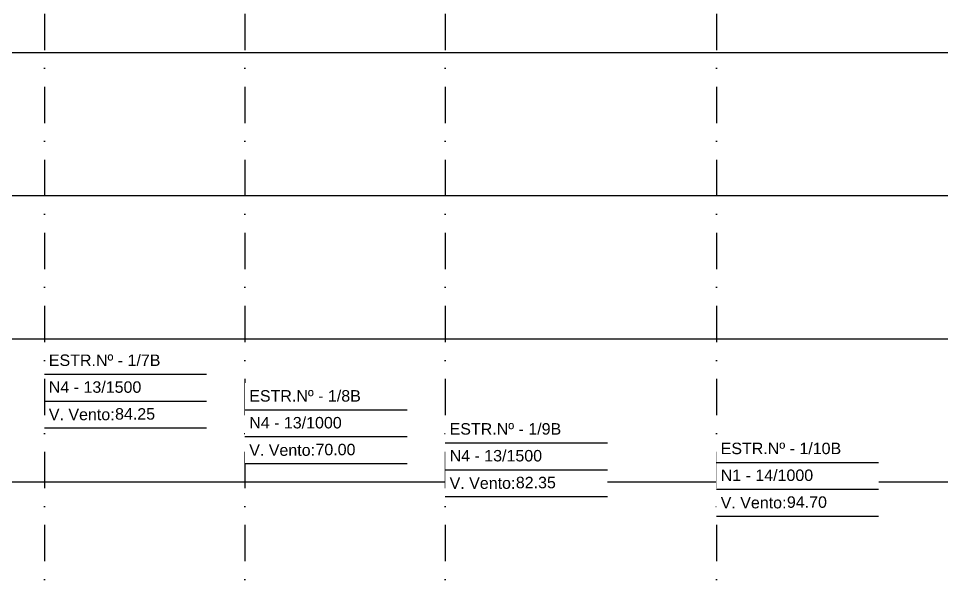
# Model space of a CAD drawing. Header units: metres. Extents: x -121 to 9872, y 3505 to 10721.
# Drawn here: x 1651.3 to 1973.7, y 7092.5 to 7288.8 of the extents above; entities that cross this region are included whole.
import ezdxf
from ezdxf.enums import TextEntityAlignment as Align

# ---------------------------------------------------------------- set-up
doc = ezdxf.new("R2010")
doc.units = ezdxf.units.M
doc.set_wipeout_variables(frame=1)
doc.linetypes.add('DASHDOT', pattern=[25.4, 12.7, -6.35, 0, -6.35])
for name, color, linetype in [('Cabeçalho', 7, 'Continuous'), ('GRID', 253, 'Continuous'), ('Ind_Bloco', 7, 'Continuous')]:
    doc.layers.add(name, color=color, linetype=linetype)
doc.styles.add('Arial', font='arial.ttf')
doc.styles.add('SIMM-PADRÃO_(TXT)', font='arial.ttf', dxfattribs={"height": 2})

# ---------------------------------------------------------------- blocks, each defined once
blk = doc.blocks.new('BlocoCabecalho')
blk.add_wipeout([(-11.66, -3.34), (44.97, -3.34), (44.97, -31.45), (-11.66, -31.45)])
for points in [[(-11.66, -12.71), (44.97, -12.71)], [(-11.66, -22.08), (44.97, -22.08)], [(-11.66, -31.45), (44.97, -31.45)]]:
    blk.add_lwpolyline(points)
at = {"style": 'SIMM-PADRÃO_(TXT)'}
for tag, p in [('ESTRUTURANUM', (-10.16, -11.03)), ('TIPO_ESFORÇO', (-10.16, -20.4)), ('VÃOVENTO', (12.97, -29.77))]:
    blk.add_attdef(tag, text='', height=4, dxfattribs=at).set_placement(p, align=Align.BOTTOM_LEFT)
at = {"layer": 'Ind_Bloco', "color": 7, "style": 'Arial'}
blk.add_text('V. Vento:', height=4, dxfattribs=at).set_placement((-10.16, -26.77), align=Align.MIDDLE_LEFT)

msp = doc.modelspace()

# ---------------------------------------------------------------- linework, layer by layer
at = {"layer": 'GRID', "linetype": 'DASHDOT'}
for p, q in [((1730.404, 7876.973), (1730.404, 5510.205)), ((1800.404, 7876.973), (1800.404, 5510.205)), ((1895.104, 7876.973), (1895.104, 5512.833))]:
    msp.add_line(p, q, dxfattribs=at)
at = {"layer": 'GRID'}
for points in [[(-30.298, 7276.973), (7827.812, 7276.973)], [(-30.298, 7226.973), (7827.812, 7226.973)], [(-30.298, 7226.973), (7827.812, 7226.973)], [(-30.298, 7176.973), (7827.812, 7176.973)], [(-30.298, 7176.973), (7827.812, 7176.973)], [(-30.298, 7126.973), (7827.812, 7126.973)], [(-30.298, 7126.973), (7827.812, 7126.973)]]:
    msp.add_lwpolyline(points, dxfattribs=at)

# ---------------------------------------------------------------- block references
at = {"layer": 'Cabeçalho'}
msp.add_blockref('BlocoCabecalho', (1672.058, 7177.29), dxfattribs=at).add_auto_attribs({'ESTRUTURANUM': 'ESTR.Nº - 1/7B', 'TIPO_ESFORÇO': 'N4 - 13/1500', 'VÃOVENTO': '84.25'})

# ---------------------------------------------------------------- next in the draw order: linework, layer by layer
at = {"layer": 'GRID', "linetype": 'DASHDOT'}
msp.add_line((1660.402, 7876.973), (1660.402, 5510.205), dxfattribs=at)

# ---------------------------------------------------------------- next in the draw order: block references
at = {"layer": 'Cabeçalho'}
for p, values in [((1742.06, 7164.844), {'ESTRUTURANUM': 'ESTR.Nº - 1/8B', 'TIPO_ESFORÇO': 'N4 - 13/1000', 'VÃOVENTO': '70.00'}), ((1812.06, 7153.312), {'ESTRUTURANUM': 'ESTR.Nº - 1/9B', 'TIPO_ESFORÇO': 'N4 - 13/1500', 'VÃOVENTO': '82.35'}), ((1906.76, 7146.487), {'ESTRUTURANUM': 'ESTR.Nº - 1/10B', 'TIPO_ESFORÇO': 'N1 - 14/1000', 'VÃOVENTO': '94.70'})]:
    msp.add_blockref('BlocoCabecalho', p, dxfattribs=at).add_auto_attribs(values)

doc.saveas('drawing.dxf')
